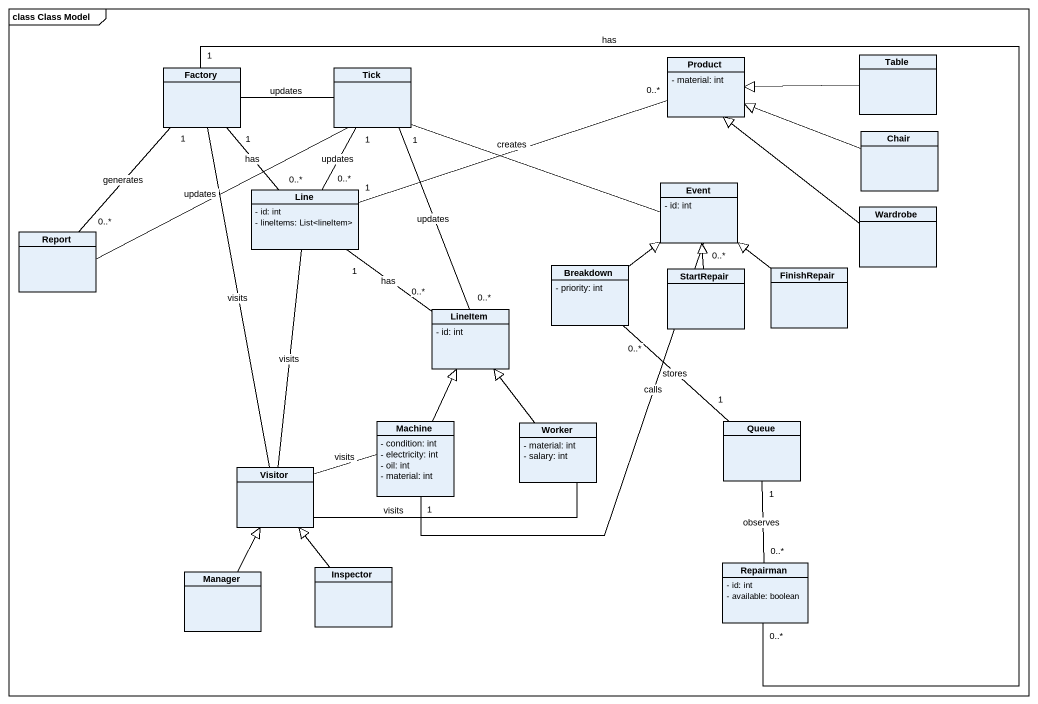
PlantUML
@startuml
mainframe class Class Model
hide circle
hide empty members
skinparam classAttributeIconSize 0
class Product {
  - material: int
}
class Table
class Factory
class Tick
class Chair
class Line {
  - id: int
  - lineItems: List<lineItem>
}
class Event {
  - id: int
}
class Wardrobe
class Report
class Breakdown {
  - priority: int
}
class StartRepair
class FinishRepair
class LineItem {
  - id: int
}
class Machine {
  - condition: int
  - electricity: int
  - oil: int
  - material: int
}
class Worker {
  - material: int
  - salary: int
}
class "Queue" as Queue_
class Visitor
class Repairman {
  - id: int
  - available: boolean
}
class Manager
class Inspector
Table -left-|> Product
Factory "1" -- "0..*" Report : generates
Tick -left- Factory : updates
Tick "1" -- "0..*" Line : updates
Tick -right- Event
Tick -left- Report : updates
Tick "1" -- "0..*" LineItem : updates
Chair -left-|> Product
Line "1" -right- "0..*" Product : creates
Line "0..*" -up- "1" Factory : has
Wardrobe -up-|> Product
Breakdown -up-|> Event
StartRepair -up-|> Event
FinishRepair -up-|> Event
LineItem "0..*" -up- "1" Line : has
Machine "1" -up- "0..*" Event : calls
Machine -up-|> LineItem
Worker -up-|> LineItem
Queue_ "1" -up- "0..*" Breakdown : stores
Queue_ "1" -- "0..*" Repairman : observes
Visitor -up- Factory : visits
Visitor -up- Line : visits
Visitor -right- Machine : visits
Visitor -right- Worker : visits
Repairman "0..*" -up- "1" Factory : has
Manager -up-|> Visitor
Inspector -up-|> Visitor
@enduml
